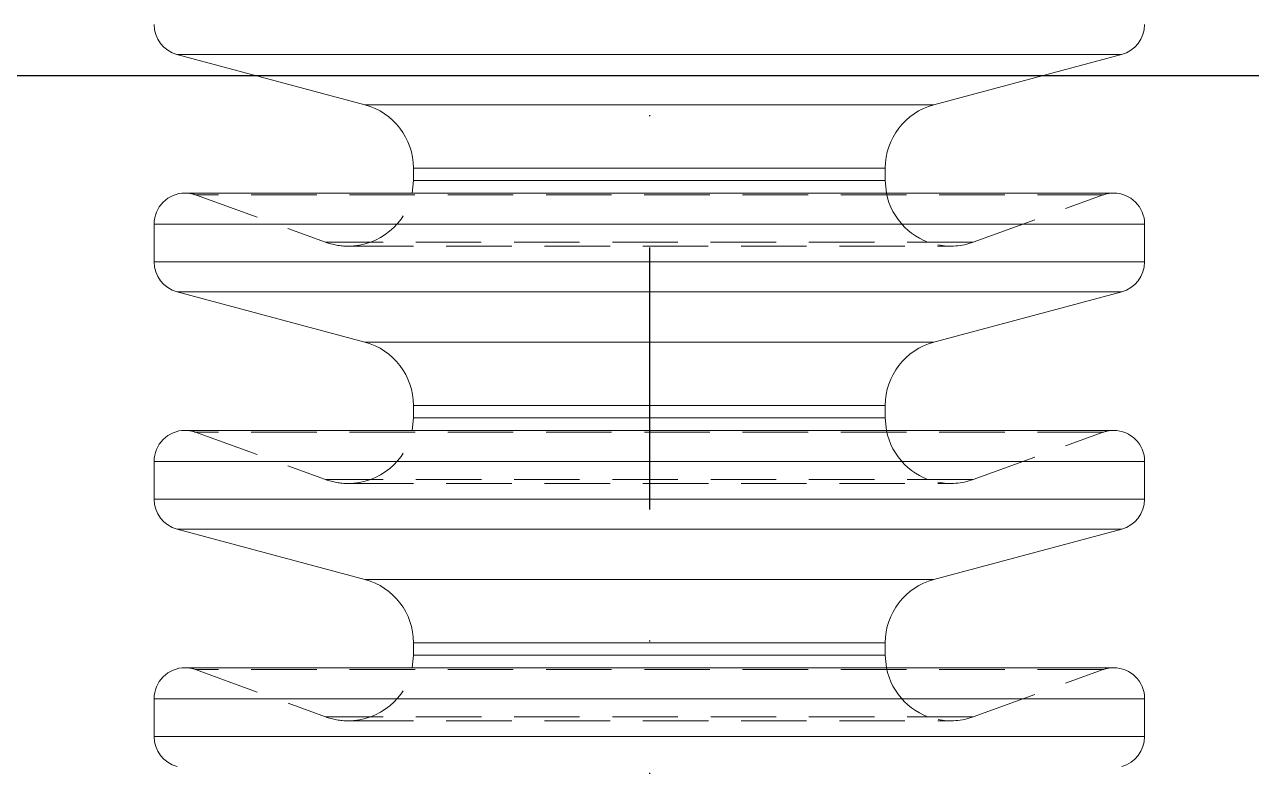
# Model space of a CAD drawing. Header units: millimetres. Extents: x -41310 to 13905, y 1865 to 89610.
# Drawn here: x 8672.9 to 8791.8, y 3497.5 to 3569.4 of the extents above; entities that cross this region are included whole.
import ezdxf

# ---------------------------------------------------------------- set-up
doc = ezdxf.new("R2010")
doc.units = ezdxf.units.MM
doc.linetypes.add('DASHDOT', pattern=[25.4, 12.7, -6.35, 0, -6.35])
doc.linetypes.add('HIDDEN', pattern=[9.524999999999999, 6.35, -3.175])
doc.layers.get('0').update_dxf_attribs({"color": 1, "linetype": 'DASHDOT'})
doc.layers.add('01粗实线', color=7, linetype='Continuous')
doc.layers.add('1轮廓实线层', color=7, linetype='Continuous', lineweight=0)

msp = doc.modelspace()

# ---------------------------------------------------------------- linework, layer by layer
at = {"ltscale": 2, "extrusion": (-0.004685415688226654, -0.01745240643729067, 0.9998367168639969)}
msp.add_line((8733.41895732882, 3700.496007245534, 105.5194880854689), (8733.444171345524, 3392.243732145163, 100.1389836877158), dxfattribs=at)
at = {"color": 7, "linetype": 'Continuous', "lineweight": 15, "extrusion": (-0.004685415688226654, -0.01745240643729067, 0.9998367168639969)}
for p, q in [((8687.65396261813, 3566.491536713454, 102.9659426262291), (8705.864120176178, 3561.612931881762, 102.9661214189609)), ((8760.996512971371, 3561.612931881757, 103.2244817829833), (8779.205874284558, 3566.491536713447, 103.3949714426086)), ((8710.571070230784, 3555.480242641128, 102.8811313739682), (8710.571169668372, 3554.264575024367, 102.8599120497765)), ((8756.29066748438, 3554.26457502436, 103.0741618854864), (8756.290568046792, 3555.480242641121, 103.0953812096781)), ((8710.571169668372, 3554.264575024367, 102.8599120497765), (8710.456279848033, 3553.061787499459, 102.838378690433)), ((8756.405753141495, 3553.061787499451, 103.0537062328242), (8756.29066748438, 3554.26457502436, 103.0741618854864)), ((8778.430522787497, 3553.061787499446, 103.1569182868409), (8688.431511133338, 3553.06178749946, 102.7351666407805)), ((8685.431790796716, 3550.062245784682, 102.6687516384733), (8685.43209098016, 3546.392373135685, 102.6046944764598)), ((8781.431034012752, 3546.392373135677, 103.0545628861224), (8781.430733829311, 3550.062245784682, 103.118620048136)), ((8687.655843655692, 3543.495037817803, 102.5645416523006), (8705.866001213126, 3538.616440435556, 102.5647205750614)), ((8760.998394008322, 3538.616440435547, 102.8230809390839), (8779.207755322117, 3543.495037817795, 102.99357046868)), ((8710.57295126834, 3532.48374374547, 102.4797304000396), (8710.573050705323, 3531.268083578158, 102.458511205877)), ((8756.292548521335, 3531.268083578147, 102.6727610415869), (8756.292449084354, 3532.48374374547, 102.6939802357496)), ((8710.573050705323, 3531.268083578158, 102.458511205877), (8710.458160885591, 3530.0652886038, 102.4369777165044)), ((8756.407634179057, 3530.065288603792, 102.6523052588955), (8756.292548521335, 3531.268083578147, 102.6727610415869)), ((8778.43240382506, 3530.065288603794, 102.7555173129124), (8688.433392170893, 3530.065288603798, 102.3337656668517)), ((8685.433671834275, 3527.065746889027, 102.2673506645446), (8685.433972017716, 3523.395874240026, 102.2032935025311)), ((8781.432915050318, 3523.395874240025, 102.6531619121939), (8781.432614866873, 3527.065746889023, 102.7172190742074)), ((8687.657724693254, 3520.498538922151, 102.163140678372), (8705.867882250684, 3515.619941539897, 102.1633196011328)), ((8761.000275045884, 3515.619941539896, 102.4216799651553), (8779.209636359683, 3520.498538922144, 102.5921694947515)), ((8710.574832305898, 3509.487244849818, 102.078329426111), (8710.574931742882, 3508.271584682506, 102.0571102319484)), ((8756.29442955889, 3508.271584682488, 102.2713600676582), (8756.29433012191, 3509.487244849814, 102.2925792618209)), ((8710.574931742882, 3508.271584682506, 102.0571102319484), (8710.460041922543, 3507.068797157594, 102.0355768726049)), ((8756.409515216004, 3507.068797157586, 102.2509044149961), (8756.29442955889, 3508.271584682488, 102.2713600676582)), ((8778.43428486201, 3507.068797157589, 102.354116469013), (8688.435273207844, 3507.068797157596, 101.9323648229524)), ((8685.435552871833, 3504.069247993375, 101.8659496906161), (8685.43585305467, 3500.399382793817, 101.8018926586316)), ((8781.434796087266, 3500.399382793812, 102.2517610682943), (8781.434495904428, 3504.069247993371, 102.3158181002788))]:
    msp.add_line(p, q, dxfattribs=at)
at = {"color": 8, "linetype": 'Continuous', "lineweight": 15, "extrusion": (-0.004685415688226654, -0.01745240643729067, 0.9998367168639969)}
for p, q in [((8687.65396261813, 3566.491536713454, 102.9659426262291), (8779.205874284558, 3566.491536713447, 103.3949714426086)), ((8705.864120176178, 3561.612931881762, 102.9661214189609), (8760.996512971371, 3561.612931881757, 103.2244817829833)), ((8710.571070230784, 3555.480242641128, 102.8811313739682), (8756.290568046792, 3555.480242641121, 103.0953812096781)), ((8710.571169668372, 3554.264575024367, 102.8599120497765), (8756.29066748438, 3554.26457502436, 103.0741618854864)), ((8685.431790796716, 3550.062245784682, 102.6687516384733), (8781.430733829311, 3550.062245784682, 103.118620048136)), ((8685.43209098016, 3546.392373135685, 102.6046944764598), (8781.431034012752, 3546.392373135677, 103.0545628861224)), ((8687.655843655692, 3543.495037817803, 102.5645416523006), (8779.207755322117, 3543.495037817795, 102.99357046868)), ((8705.866001213126, 3538.616440435556, 102.5647205750614), (8760.998394008322, 3538.616440435547, 102.8230809390839)), ((8710.57295126834, 3532.48374374547, 102.4797304000396), (8756.292449084354, 3532.48374374547, 102.6939802357496)), ((8710.573050705323, 3531.268083578158, 102.458511205877), (8756.292548521335, 3531.268083578147, 102.6727610415869)), ((8685.433671834275, 3527.065746889027, 102.2673506645446), (8781.432614866873, 3527.065746889023, 102.7172190742074)), ((8685.433972017716, 3523.395874240026, 102.2032935025311), (8781.432915050318, 3523.395874240025, 102.6531619121939)), ((8687.657724693254, 3520.498538922151, 102.163140678372), (8779.209636359683, 3520.498538922144, 102.5921694947515)), ((8705.867882250684, 3515.619941539897, 102.1633196011328), (8761.000275045884, 3515.619941539896, 102.4216799651553)), ((8710.574832305898, 3509.487244849818, 102.078329426111), (8756.29433012191, 3509.487244849814, 102.2925792618209)), ((8710.574931742882, 3508.271584682506, 102.0571102319484), (8756.29442955889, 3508.271584682488, 102.2713600676582)), ((8685.435552871833, 3504.069247993375, 101.8659496906161), (8781.434495904428, 3504.069247993371, 102.3158181002788)), ((8685.43585305467, 3500.399382793817, 101.8018926586316), (8781.434796087266, 3500.399382793812, 102.2517610682943))]:
    msp.add_line(p, q, dxfattribs=at)
at = {"color": 7, "linetype": 'HIDDEN', "lineweight": 0, "extrusion": (-0.004685415688226654, -0.01745240643729067, 0.9998367168639969)}
for p, q in [((8733.429918451344, 3566.491536713458, 103.180457034419), (8687.65396261813, 3566.491536713454, 102.9659426262291)), ((8733.430317505085, 3561.612931881763, 103.0953016053365), (8705.864120176178, 3561.612931881762, 102.9661214189609)), ((8733.430819138786, 3555.480242641126, 102.9882562918232), (8710.571070230784, 3555.480242641128, 102.8811313739682)), ((8733.430918576378, 3554.264575024369, 102.9670369676315), (8710.571169668372, 3554.264575024367, 102.8599120497765)), ((8689.457575096028, 3552.880892606187, 102.7368173953089), (8702.049922447382, 3548.298440493768, 102.7158395350644)), ((8777.394307311424, 3552.880892606183, 103.1489048269305), (8689.467756202623, 3552.880892606183, 102.7368651058158)), ((8764.81289072552, 3548.298440493763, 103.0099581558851), (8777.404488418022, 3552.880892606187, 103.1489525374374)), ((8733.431262313014, 3550.062245784689, 102.8936858433048), (8685.431790796716, 3550.062245784682, 102.6687516384733)), ((8764.77261332906, 3548.298440493759, 103.0097694087206), (8702.090201706465, 3548.298440493764, 102.7160282909574)), ((8704.221759263091, 3547.915546427167, 102.7193336410089), (8762.641116548752, 3547.915546427163, 102.9930973151223)), ((8733.431562496455, 3546.392373135678, 102.8296286812911), (8685.43209098016, 3546.392373135685, 102.6046944764598)), ((8733.431799488902, 3543.495037817799, 102.7790560604903), (8687.655843655692, 3543.495037817803, 102.5645416523006)), ((8733.43219854204, 3538.61644043555, 102.6939007614369), (8705.866001213126, 3538.616440435556, 102.5647205750614)), ((8733.432700176349, 3532.483743745468, 102.5868553178945), (8710.57295126834, 3532.48374374547, 102.4797304000396)), ((8733.432799613329, 3531.268083578156, 102.565636123732), (8710.573050705323, 3531.268083578158, 102.458511205877)), ((8689.45945613359, 3529.884393710535, 102.3354164213804), (8702.051803484945, 3525.301941598109, 102.3144385611358)), ((8777.39618834898, 3529.884393710532, 102.7475038530019), (8689.469637240185, 3529.884393710532, 102.3354641318872)), ((8764.814771763082, 3525.3019415981, 102.6085571819565), (8777.406369455577, 3529.884393710528, 102.7475515635087)), ((8733.433143350572, 3527.065746889031, 102.4922848693761), (8685.433671834275, 3527.065746889027, 102.2673506645446)), ((8764.774494366622, 3525.3019415981, 102.608368434792), (8702.092082744028, 3525.301941598102, 102.3146273170287)), ((8704.223640300646, 3524.919047531508, 102.3179326670801), (8762.642997586314, 3524.919047531504, 102.5916963411937)), ((8733.433443534017, 3523.395874240025, 102.4282277073625), (8685.433972017716, 3523.395874240026, 102.2032935025311)), ((8733.433680526468, 3520.498538922144, 102.3776550865617), (8687.657724693254, 3520.498538922151, 102.163140678372)), ((8733.434079579594, 3515.619941539899, 102.2924997875084), (8705.867882250684, 3515.619941539897, 102.1633196011328)), ((8733.4345812139, 3509.487244849816, 102.185454343966), (8710.574832305898, 3509.487244849818, 102.078329426111)), ((8733.434680650887, 3508.2715846825, 102.1642351498034), (8710.574931742882, 3508.271584682506, 102.0571102319484)), ((8689.461337171142, 3506.887894814884, 101.9340154474518), (8702.053684522503, 3502.305442702454, 101.9130375872072)), ((8777.398069386541, 3506.887894814873, 102.3461028790732), (8689.471518277744, 3506.88789481488, 101.9340631579586)), ((8764.816652800637, 3502.305442702449, 102.2071562080278), (8777.40825049314, 3506.887894814874, 102.3461505895801)), ((8733.435024388127, 3504.069247993379, 102.0908838954475), (8685.435552871833, 3504.069247993375, 101.8659496906161)), ((8764.776375404173, 3502.305442702449, 102.2069674608634), (8702.093963781586, 3502.30544270245, 101.9132263431002)), ((8704.225521337597, 3501.922556085295, 101.9165318231807), (8762.644878623261, 3501.922556085291, 102.1902954972942)), ((8733.435324570968, 3500.399382793812, 102.026826863463), (8685.43585305467, 3500.399382793817, 101.8018926586316))]:
    msp.add_line(p, q, dxfattribs=at)
at = {"color": 7, "linetype": 'Continuous', "lineweight": 15, "extrusion": (-0.004685415688226654, -0.01745240643729067, 0.9998367168639969)}
for centre, radius, start, end in [((7465.794423232169, 5701.042238884829), 3.000000000000065, 195.0300830919046, 270.030083091922), ((7552.715505274665, 5724.38159398646), 2.99999999999997, 300.0300830920059, 15.0300830919046), ((7484.651665679456, 5691.702138573288), 6.350000000000037, 15.03008309190627, 90.03008309193689), ((7541.073105823044, 5706.851973295942), 6.350000000000061, 120.0300830919142, 195.0300830919474), ((7470.807086511588, 5682.373937457299), 3.000000000000065, 105.0300830918711, 195.0300830919124), ((7557.728168554103, 5705.713292558936), 3.000000000000018, 15.03008309193815, 105.0300830919762), ((7471.758925091467, 5678.829073473956), 3.000000000000065, 195.0300830919059, 270.0300830919915), ((7558.680007133973, 5702.168428575606), 2.99999999999997, 300.0300830920986, 15.0300830919046), ((7490.616167538768, 5669.488973162422), 6.350000000000002, 15.0300830919057, 90.03008309189586), ((7547.037607682353, 5684.638807885072), 6.350000000000016, 120.0300830919722, 195.0300830919142), ((7476.771588370895, 5660.160772046436), 3.000000000000065, 105.0300830917995, 195.0300830919382), ((7563.692670413403, 5683.500127148086), 2.99999999999997, 15.0300830918743, 105.0300830917491), ((7477.72342695078, 5656.615908063103), 3.000000000000065, 195.0300830919214, 270.030083091922), ((7564.644508993279, 5679.955263164746), 2.999999999999999, 300.0300830920922, 15.03008309188907), ((7496.580669398067, 5647.275807751575), 6.350000000000001, 15.0300830919057, 90.03008309187123), ((7553.002109541654, 5662.425642474204), 6.350000000000001, 120.0300830918032, 195.0300830919184), ((7482.736090230203, 5637.947606635574), 3.000000000000065, 105.0300830918375, 195.0300830919382), ((7569.657172272709, 5661.286961737225), 2.99999999999997, 15.03008309189559, 105.0300830918879), ((7483.687928810091, 5634.40274265224), 3.000000000000069, 195.0300830919046, 270.0300830919915), ((7570.609010852593, 5657.742097753889), 3.000000000000045, 300.0300830918833, 15.03008309188907)]:
    msp.add_arc(centre, radius, start, end, dxfattribs=at)
at = {"color": 7, "linetype": 'HIDDEN', "lineweight": 0, "extrusion": (-0.004685415688226654, -0.01745240643729067, 0.9998367168639969)}
for centre, radius, start, end in [((7470.807086511588, 5682.373937457299), 3.000000000000047, 85.03008309173313, 105.0300830918711), ((7484.966966793914, 5690.527885303708), 6.350000000000001, 285.0300830918582, 4.109719143898539), ((7541.388406937509, 5705.677720026359), 6.350000000000043, 205.950447039982, 273.7800830919219), ((7557.728168554103, 5705.713292558936), 3.000000000000064, 105.0300830919762, 125.0300830918599), ((7484.966966793914, 5690.527885303708), 6.350000000000001, 265.0300830918444, 285.0300830918582), ((7541.388406937509, 5705.677720026359), 6.350000000000003, 273.7800830919219, 305.0300830919176), ((7476.771588370895, 5660.160772046436), 2.99999999999997, 85.03008309180234, 105.0300830917995), ((7490.931468653225, 5668.314719892853), 6.350000000000001, 285.0300830918919, 4.10971914378395), ((7547.352908796815, 5683.464554615496), 6.350000000000043, 205.9504470400004, 273.7800830919552), ((7563.692670413403, 5683.500127148086), 2.999999999999974, 105.0300830917491, 125.0300830918699), ((7490.931468653225, 5668.314719892853), 6.350000000000001, 265.0300830919521, 285.0300830918919), ((7547.352908796815, 5683.464554615496), 6.350000000000003, 273.7800830919552, 305.0300830919929), ((7482.736090230203, 5637.947606635574), 3.000000000000003, 85.03008309180234, 105.0300830918375), ((7496.895970512528, 5646.101554481992), 6.349999999999953, 285.0300830919258, 4.109719143734244), ((7553.317410656123, 5661.251389204628), 6.350000000000043, 205.9504470399274, 273.7800830919056), ((7569.657172272709, 5661.286961737225), 3.000000000000019, 105.0300830918879, 125.0300830919226), ((7496.895970512528, 5646.101554481992), 6.349999999999974, 265.0300830919841, 285.0300830919258), ((7553.317410656123, 5661.251389204628), 6.350000000000003, 273.7800830919056, 305.0300830919136)]:
    msp.add_arc(centre, radius, start, end, dxfattribs=at)
at = {"layer": '01粗实线', "ltscale": 2}
msp.add_line((9253.424377180261, 3564.433867857985, 105.5813279776964), (8213.435796343532, 3564.43386785842, 100.7077533929334), dxfattribs=at)
at = {"layer": '1轮廓实线层', "ltscale": 2, "extrusion": (-0.004685415688226654, -0.01745240643729067, 0.9998367168639969)}
msp.add_lwpolyline([(7099.093584491871, 5235.049658546277), (8103.514976982964, 5504.748873054285), (8012.75081825431, 5842.775303219559), (7008.329425763215, 5573.07608871155)], close=True, dxfattribs=at)

doc.saveas('drawing.dxf')
